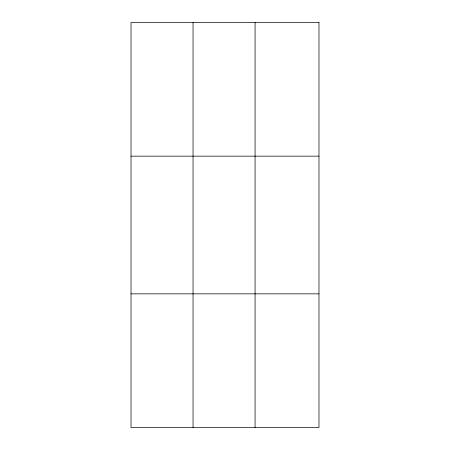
<?xml version="1.0" encoding="UTF-8"?>
<svg xmlns="http://www.w3.org/2000/svg" width="450" height="450" viewBox="0 0 450 450"><rect width="100%" height="100%" fill="white"/><g stroke="black" fill="none" stroke-linecap="round" stroke-linejoin="round"><path stroke-width="0.67" d="M193.044 22.5L193.044 427.5M255.071 22.5L255.071 427.5M131.017 156.15L318.983 156.15M131.017 293.85L318.983 293.85M318.983 22.5L318.983 427.5L131.017 427.5L131.017 22.5L318.983 22.5"/></g></svg>
